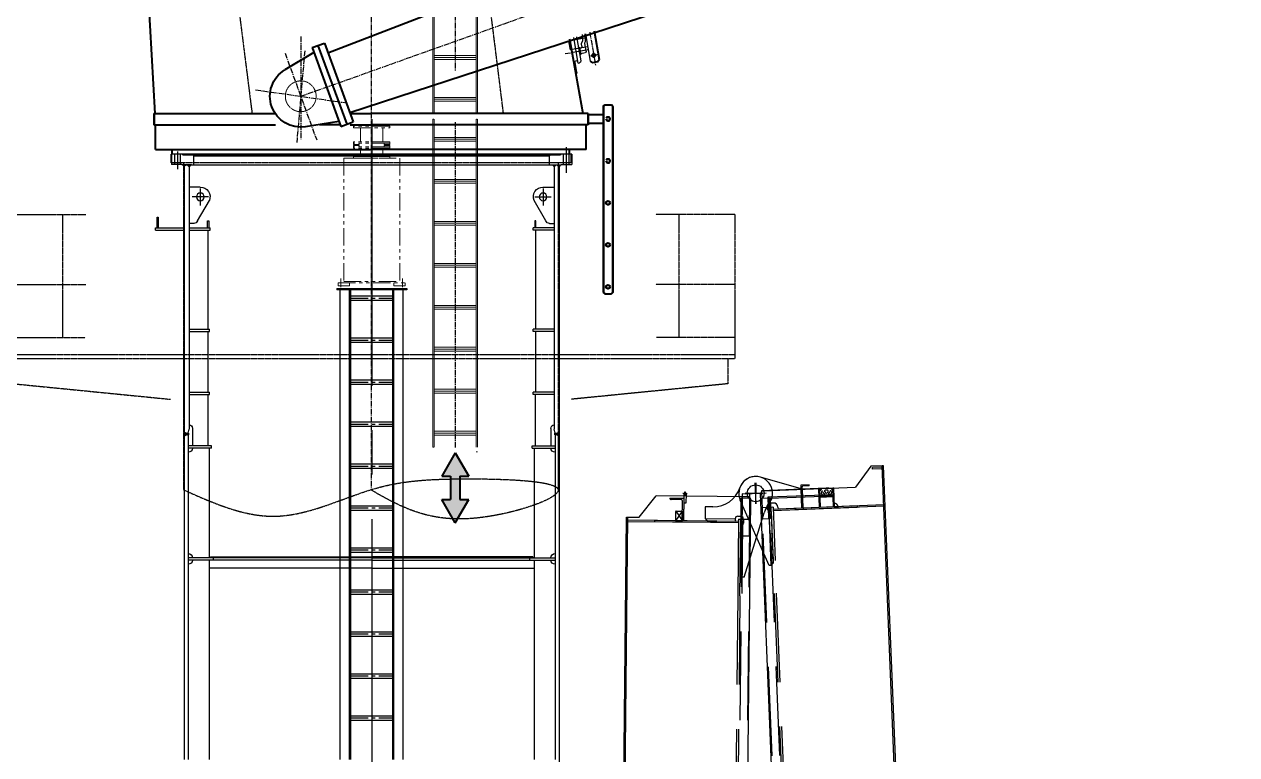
# Model space of a CAD drawing. Header units: millimetres. Extents: x -1838618 to -1600818, y -1770412 to -1553248.
# Drawn here: x -1716985 to -1708328, y -1641537 to -1636318 of the extents above; entities that cross this region are included whole.
import ezdxf

# ---------------------------------------------------------------- set-up
doc = ezdxf.new("R2010")
doc.units = ezdxf.units.MM
doc.header["$LTSCALE"] = 100
for name, pattern in [('$3$CENTER2', [28.575, 19.05, -3.175, 3.175, -3.175]), ('CENTER2', [28.575, 19.05, -3.175, 3.175, -3.175]), ('DASHED', [0.75, 0.5, -0.25]), ('G', [2, 1.25, -0.25, 0.25, -0.25]), ('P2-1 SIDE$0$DASHED2', [9.525, 6.35, -3.175]), ('P2-1 SIDE$0$PHANTOM', [63.5, 31.75, -6.35, 6.35, -6.35, 6.35, -6.35]), ('P2-2 SIDE$0$DASHED2', [9.525, 6.35, -3.175]), ('P2-2 SIDE$0$PHANTOM', [63.5, 31.75, -6.35, 6.35, -6.35, 6.35, -6.35]), ('PHANTOM', [2.5, 1.25, -0.25, 0.25, -0.25, 0.25, -0.25])]:
    doc.linetypes.add(name, pattern=pattern)
for name, color, linetype in [('$3$K1-CEN', 1, '$3$CENTER2'), ('01', 3, 'Continuous'), ('05', 1, 'G'), ('08', 7, 'Continuous'), ('CENTER', 6, 'CENTER2'), ('P2-1 SIDE$0$K1-COMP_L', 140, 'P2-1 SIDE$0$PHANTOM'), ('P2-1 SIDE$0$K1-DASH', 2, 'P2-1 SIDE$0$DASHED2'), ('P2-1 SIDE$0$K1-DIM', 1, 'Continuous'), ('P2-2 SIDE$0$HATCH', 42, 'Continuous'), ('P2-2 SIDE$0$K1-COMP_L', 140, 'P2-2 SIDE$0$PHANTOM'), ('P2-2 SIDE$0$K1-DASH', 2, 'P2-2 SIDE$0$DASHED2'), ('P2-2 SIDE$0$K1-DIM', 1, 'Continuous'), ('TEXT', 2, 'Continuous'), ('THIN_LINE', 255, 'Continuous'), ('View_0_PV', 7, 'Continuous')]:
    doc.layers.add(name, color=color, linetype=linetype)
for name, color, linetype, lineweight in [('Dashed', 8, 'DASHED', 20), ('houxj', 170, 'PHANTOM', 18), ('Object', 4, 'Continuous', 40), ('Phantom', 7, 'PHANTOM', 25)]:
    doc.layers.add(name, color=color, linetype=linetype, lineweight=lineweight)

# ---------------------------------------------------------------- blocks, each defined once
blk = doc.blocks.new('A$C271625B8')
at = {"ltscale": 0.02}
blk.add_hatch(color=31, dxfattribs=at).paths.add_polyline_path([(-596.6, 8866.4), (-500.4, 8699.8), (-563.2, 8699.8), (-563.2, 8533.1), (-500.4, 8533.1), (-596.6, 8366.4), (-692.8, 8533.1), (-629.9, 8533.1), (-629.9, 8699.8), (-692.8, 8699.8)], flags=0)
at = {"layer": '08'}
h = blk.add_hatch(color=31, dxfattribs=at)
h.paths.add_polyline_path([(-1337.7, 10910.6), (-1324.9, 10923.4), (-1347, 10923.4)])
h.paths.add_polyline_path([(-1303.7, 10908.9), (-1294.3, 10923.4), (-1318.1, 10923.4)])
h = blk.add_hatch(color=31, dxfattribs=at)
h.paths.add_polyline_path([(1303.7, 10908.9), (1318.1, 10923.4), (1294.3, 10923.4)])
h.paths.add_polyline_path([(1337.7, 10910.6), (1347, 10923.4), (1324.9, 10923.4)])
at = {"layer": 'View_0_PV', "linetype": 'Continuous', "lineweight": 50}
for points in [[(-1309.7, 9005.4), (-1316.7, 9000.5), (-1318.7, 9000.5), (-1337.7, 9009.3), (-1337.7, 8989.6), (-1318.7, 8998.5), (-1316.7, 8998.5), (-1309.7, 8993.6)], [(1309.7, 9005.3), (1316.7, 9000.4), (1318.7, 9000.4), (1337.7, 9009.3), (1337.7, 8989.6), (1318.7, 8998.4), (1316.7, 8998.4), (1309.7, 8993.5)]]:
    blk.add_hatch(color=31, dxfattribs=at).paths.add_polyline_path(points)
at = {"layer": '01', "color": 31}
for p, q in [((-1407, 10999.4), (-1407, 10925.4)), ((-1368, 10999.4), (-1368, 10925.4)), ((1368, 10999.4), (1368, 10925.4)), ((1407, 10999.4), (1407, 10925.4)), ((-1221.7, 10764.4), (-1301.7, 10764.4)), ((1223.7, 10764.4), (1303.7, 10764.4)), ((-1242.8, 10522.9), (-1159, 10667.6)), ((1242.8, 10522.9), (1159, 10667.6)), ((-1270.5, 10504.4), (-1303.7, 10504.4)), ((-1172.7, 10523.4), (-1163.7, 10523.4)), ((-1172.7, 10473.4), (-1172.7, 10523.4)), ((-1163.7, 10523.4), (-1163.7, 10473.4)), ((1163.7, 10523.4), (1163.7, 10473.4)), ((1172.7, 10523.4), (1163.7, 10523.4)), ((1172.7, 10473.4), (1172.7, 10523.4)), ((1270.5, 10504.4), (1303.7, 10504.4)), ((-1303.7, 10473.4), (-1153.7, 10473.4)), ((-1303.7, 10457.4), (-1153.7, 10457.4)), ((-1168.7, 10457.4), (-1168.7, 9749.4)), ((-1153.7, 10457.4), (-1153.7, 10473.4)), ((1303.7, 10473.4), (1153.7, 10473.4)), ((1153.7, 10457.4), (1153.7, 10473.4)), ((1303.7, 10457.4), (1153.7, 10457.4)), ((1168.7, 10457.4), (1168.7, 9749.4)), ((250, 10039.4), (-250, 10039.4)), ((-250, 10039.4), (-250, 10029.4)), ((-250, 10029.4), (250, 10029.4)), ((-225.2, 6729.8), (-225.2, 10029.4)), ((-158, 6729.8), (-158, 10029.4)), ((-150, 6729.8), (-150, 10029.4)), ((150, 9986.9), (-150, 9986.9)), ((150, 9955.8), (-150, 9955.8)), ((150, 6729.8), (150, 10029.4)), ((158, 6729.8), (158, 10029.4)), ((225.2, 6729.8), (225.2, 10029.4)), ((250, 10039.4), (250, 10029.4)), ((-1303.7, 9749.4), (-1153.7, 9749.4)), ((-1303.7, 9733.4), (-1153.7, 9733.4)), ((-1168.7, 9733.4), (-1168.7, 9299.4)), ((-1153.7, 9733.4), (-1153.7, 9749.4)), ((1303.7, 9749.4), (1157.7, 9749.4)), ((1157.7, 9733.4), (1157.7, 9749.4)), ((1303.7, 9733.4), (1157.7, 9733.4)), ((1168.7, 9733.4), (1168.7, 9299.4)), ((150, 9686.9), (-150, 9686.9)), ((150, 9655.8), (-150, 9655.8)), ((150, 9386.9), (-150, 9386.9)), ((150, 9355.8), (-150, 9355.8)), ((-1303.7, 9299.4), (-1153.7, 9299.4)), ((-1303.7, 9283.4), (-1153.7, 9283.4)), ((-1168.7, 8915.4), (-1168.7, 9283.4)), ((-1153.7, 9283.4), (-1153.7, 9299.4)), ((1303.7, 9299.4), (1157.7, 9299.4)), ((1157.7, 9283.4), (1157.7, 9299.4)), ((1303.7, 9283.4), (1157.7, 9283.4)), ((1168.7, 9283.4), (1168.7, 8915.4)), ((-1279.7, 9040.4), (-1279.7, 8915.4)), ((150, 9086.9), (-150, 9086.9)), ((150, 9055.8), (-150, 9055.8)), ((1278.7, 9040.4), (1278.7, 8915.4)), ((-1144.7, 8915.4), (-1309.7, 8915.4)), ((-1144.7, 8899.4), (-1309.7, 8899.4)), ((-1159.7, 8899.4), (-1159.7, 8115.4)), ((-1144.7, 8899.4), (-1144.7, 8915.4)), ((1144.7, 8915.4), (1309.7, 8915.4)), ((1144.7, 8899.4), (1144.7, 8915.4)), ((1144.7, 8899.4), (1309.7, 8899.4)), ((1159.7, 8899.4), (1159.7, 8115.4)), ((150, 8786.9), (-150, 8786.9)), ((150, 8755.8), (-150, 8755.8)), ((150, 8486.9), (-150, 8486.9)), ((150, 8455.8), (-150, 8455.8)), ((150, 8186.9), (-150, 8186.9)), ((150, 8155.8), (-150, 8155.8)), ((0, 8115.4), (-1309.7, 8115.4)), ((0, 8099.4), (-1309.7, 8099.4)), ((-1159.7, 8099.4), (-1159.7, 6729.8)), ((-1149.7, 8121.4), (-1149.7, 8115.4)), ((-1149.7, 8121.4), (0, 8121.4)), ((-1129.7, 8099.4), (-1129.7, 8115.4)), ((1149.7, 8121.4), (0, 8121.4)), ((0, 8115.4), (1309.7, 8115.4)), ((0, 8099.4), (1309.7, 8099.4)), ((1129.7, 8099.4), (1129.7, 8115.4)), ((1149.7, 8115.4), (1149.7, 8121.4)), ((1159.7, 8099.4), (1159.7, 6729.8)), ((0, 8040.4), (-1159.7, 8040.4)), ((0, 8040.4), (1159.7, 8040.4)), ((150, 7886.9), (-150, 7886.9)), ((150, 7855.8), (-150, 7855.8)), ((150, 7586.9), (-150, 7586.9)), ((150, 7555.8), (-150, 7555.8)), ((150, 7286.9), (-150, 7286.9)), ((150, 7255.8), (-150, 7255.8)), ((150, 6986.9), (-150, 6986.9)), ((150, 6955.8), (-150, 6955.8)), ((-1159.7, 6729.8), (-1159.7, 6673.7)), ((-225.2, 6673.7), (-225.2, 6729.8)), ((-158, 6673.7), (-158, 6729.8)), ((-150, 6673.7), (-150, 6729.8)), ((150, 6673.7), (150, 6729.8)), ((158, 6673.7), (158, 6729.8)), ((225.2, 6673.7), (225.2, 6729.8)), ((1159.7, 6729.8), (1159.7, 6673.7))]:
    blk.add_line(p, q, dxfattribs=at)
for centre in [(-1223.7, 10694.4), (1223.7, 10694.4)]:
    blk.add_circle(centre, 27.5, dxfattribs=at)
for centre, radius, start, end in [((-1223.7, 10694.4), 70, 337.54929, 90), ((1223.7, 10694.4), 70, 90, 202.45071), ((-1270.5, 10534.4), 30, 270, 337.54929), ((1270.5, 10534.4), 30, 202.45071, 270), ((-1304.7, 9040.4), 25, 0, 87.70756), ((1303.7, 9040.4), 25, 90, 180), ((-1309.7, 8899.4), 30, 270, 0), ((1309.7, 8899.4), 30, 180, 270), ((-1309.7, 8115.4), 30, 0, 90), ((1309.7, 8115.4), 30, 90, 180), ((-1309.7, 8099.4), 30, 270, 0), ((1309.7, 8099.4), 30, 180, 270)]:
    blk.add_arc(centre, radius, start, end, dxfattribs=at)
at = {"layer": '05', "color": 31}
for p, q in [((-1223.7, 10755), (-1223.7, 10633.8)), ((1223.7, 10755), (1223.7, 10633.8)), ((-1165.2, 10694.4), (-1282.1, 10694.4)), ((1165.2, 10694.4), (1282.1, 10694.4)), ((150, 9971.4), (-150, 9971.4)), ((150, 9671.4), (-150, 9671.4)), ((150, 9371.4), (-150, 9371.4)), ((150, 9071.4), (-150, 9071.4)), ((150, 8771.4), (-150, 8771.4)), ((150, 8471.4), (-150, 8471.4)), ((150, 8171.4), (-150, 8171.4)), ((150, 7871.4), (-150, 7871.4)), ((150, 7571.4), (-150, 7571.4)), ((150, 7571.4), (-150, 7571.4)), ((150, 7271.4), (-150, 7271.4)), ((150, 6971.4), (-150, 6971.4))]:
    blk.add_line(p, q, dxfattribs=at)
at = {"layer": 'CENTER', "color": 31, "ltscale": 0.02}
for p, q in [((506.4, 11412.9), (-25454.7, 20676)), ((4, 19864.2), (4, 8600.1)), ((-596.6, 14220.4), (-596.6, 11598)), ((-1556.7, 11870.5), (-1598, 11636.1)), ((506.4, 11839.2), (506.4, 11105.8)), ((-1610.4, 11709.4), (-1561.2, 11700.7)), ((-1381.5, 11717.6), (-1549.6, 11747.3)), ((618.3, 11720.3), (392.8, 11100.8)), ((477.9, 11738.8), (535.4, 11082)), ((830.3, 11459.3), (177.7, 11365.8)), ((-596.6, 11228.8), (-596.6, 8900.4))]:
    blk.add_line(p, q, dxfattribs=at)
at = {"layer": 'CENTER', "color": 31}
for p, q in [((0, 11250.1), (0, 6729.8)), ((-1387.5, 11049.4), (-1387.5, 10866.4)), ((-1387.5, 11049.4), (-1387.5, 10866.4)), ((1387.5, 11017.7), (1387.5, 10893.4)), ((1387.5, 11017.7), (1387.5, 10893.4)), ((0, 6729.8), (0, 4765.2))]:
    blk.add_line(p, q, dxfattribs=at)
at = {"layer": 'Dashed', "color": 31, "ltscale": 0.02}
for p, q in [((-755.6, 14006.9), (-755.6, 11292)), ((-746.6, 14006.9), (-746.6, 11292)), ((-446.6, 14006.9), (-446.6, 11292)), ((-437.6, 14006.9), (-437.6, 11292)), ((-446.6, 11703.2), (-746.6, 11703.2)), ((-446.6, 11689.7), (-746.6, 11689.7)), ((-446.6, 11676.3), (-746.6, 11676.3)), ((-446.6, 11404.8), (-746.6, 11404.8)), ((-446.6, 11391.4), (-746.6, 11391.4)), ((-446.6, 11378), (-746.6, 11378)), ((-768.6, 11291.9), (-777.6, 11291.9)), ((-746.6, 11292), (-755.6, 11292)), ((-459.6, 11291.9), (-468.6, 11291.9)), ((-437.6, 11292), (-446.6, 11292)), ((-755.6, 11248.9), (-755.6, 8905.9)), ((-755.6, 11248.9), (-746.6, 11248.9)), ((-746.6, 11248.9), (-746.6, 8905.9)), ((-446.6, 11248.9), (-446.6, 8905.9)), ((-437.6, 11248.9), (-446.6, 11248.9)), ((-437.6, 11248.9), (-437.6, 8905.9)), ((-446.6, 11119.3), (-746.6, 11119.3)), ((-446.6, 11105.9), (-746.6, 11105.9)), ((-446.6, 11092.4), (-746.6, 11092.4)), ((-446.6, 10819.3), (-746.6, 10819.3)), ((-446.6, 10805.9), (-746.6, 10805.9)), ((-446.6, 10792.4), (-746.6, 10792.4)), ((-446.6, 10519.3), (-746.6, 10519.3)), ((-446.6, 10505.9), (-746.6, 10505.9)), ((-446.6, 10492.4), (-746.6, 10492.4)), ((-446.6, 10219.3), (-746.6, 10219.3)), ((-446.6, 10205.9), (-746.6, 10205.9)), ((-446.6, 10192.4), (-746.6, 10192.4)), ((-446.6, 9919.3), (-746.6, 9919.3)), ((-446.6, 9905.9), (-746.6, 9905.9)), ((-446.6, 9892.4), (-746.6, 9892.4)), ((-446.6, 9619.3), (-746.6, 9619.3)), ((-446.6, 9605.9), (-746.6, 9605.9)), ((-446.6, 9592.4), (-746.6, 9592.4)), ((-446.6, 9319.3), (-746.6, 9319.3)), ((-446.6, 9305.9), (-746.6, 9305.9)), ((-446.6, 9292.4), (-746.6, 9292.4)), ((-446.6, 9019.3), (-746.6, 9019.3)), ((-446.6, 9005.9), (-746.6, 9005.9)), ((-446.6, 8992.4), (-746.6, 8992.4)), ((-746.6, 8871.9), (-755.6, 8871.9)), ((-437.6, 8905.9), (-446.6, 8905.9))]:
    blk.add_line(p, q, dxfattribs=at)
blk.add_circle((506.4, 11412.9), 110, dxfattribs=at)
at = {"layer": 'houxj', "color": 31}
for p, q in [((-130, 11199.4), (130, 11199.4)), ((-130, 11187.4), (-130, 11199.4)), ((130, 11187.4), (-130, 11187.4)), ((-79.5, 11187.4), (-79.5, 11087.4)), ((79.5, 11187.4), (79.5, 11087.4)), ((130, 11199.4), (130, 11187.4)), ((-130, 11087.4), (130, 11087.4)), ((-130, 11087.4), (-130, 11067.4)), ((130, 11087.4), (130, 11067.4)), ((-130, 11077.4), (130, 11077.4)), ((-130, 11067.4), (-90, 11067.4)), ((-130, 11042.4), (-130, 11062.4)), ((-130, 11062.4), (-90, 11062.4)), ((-130, 11052.4), (130, 11052.4)), ((-130, 11042.4), (130, 11042.4)), ((-130, 10995.4), (130, 10995.4)), ((-130, 10983.4), (-130, 10995.4)), ((-90, 11067.4), (-90, 11077.4)), ((-90, 11062.4), (-90, 11052.4)), ((-79.5, 11042.4), (-79.5, 10995.4)), ((79.5, 11042.4), (79.5, 10995.4)), ((90, 11067.4), (90, 11077.4)), ((130, 11067.4), (90, 11067.4)), ((90, 11062.4), (90, 11052.4)), ((130, 11062.4), (90, 11062.4)), ((130, 11042.4), (130, 11062.4)), ((130, 10995.4), (130, 10983.4)), ((-200, 10971.4), (-200, 10079.4)), ((200, 10971.4), (-200, 10971.4)), ((-130, 10983.4), (130, 10983.4)), ((130, 10983.4), (-130, 10983.4)), ((-130, 10971.4), (-130, 10983.4)), ((130, 10971.4), (-130, 10971.4)), ((130, 10983.4), (130, 10971.4)), ((200, 10971.4), (200, 10079.4)), ((240, 10079.4), (-240, 10079.4)), ((-240, 10059.4), (-240, 10079.4)), ((-157.9, 10059.4), (-240, 10059.4)), ((-220, 10110.1), (-220, 10048.7)), ((200, 10089.4), (-200, 10089.4)), ((-157.9, 10079.4), (-157.9, 10059.4)), ((157.9, 10079.4), (157.9, 10059.4)), ((157.9, 10059.4), (240, 10059.4)), ((220, 10110.1), (220, 10048.7)), ((240, 10059.4), (240, 10079.4))]:
    blk.add_line(p, q, dxfattribs=at)
at = {"layer": 'Object', "color": 31, "ltscale": 0.02}
for p, q in [((1545.4, 11290), (1985.6, 19002.6)), ((312.2, 11724.1), (-5765.3, 14070.6)), ((156.5, 11296.5), (-6031.9, 13322.7)), ((-1587.8, 11880.9), (-1623.9, 11676.2)), ((-1412.8, 11822.3), (-1506.7, 11290)), ((337.5, 11793.6), (132.3, 11229.8)), ((383.5, 11776.9), (178.3, 11213.1)), ((425.8, 11761.5), (337.5, 11793.6)), ((-1583.5, 11718.3), (-1599.1, 11707.4)), ((-1599.1, 11707.4), (-1588.2, 11691.8)), ((-1572.6, 11702.7), (-1588.2, 11691.8)), ((-1583.5, 11718.3), (-1572.6, 11702.7)), ((425.8, 11761.5), (220.6, 11197.7)), ((412.8, 11725.8), (619.8, 11601.4)), ((-1611.7, 11658.9), (-1623.9, 11676.2)), ((-1611.7, 11658.9), (-1577.3, 11652.8)), ((-1559.9, 11665), (-1577.3, 11652.8)), ((-1546, 11290), (4, 11290)), ((-1546, 11290), (-1546, 11208)), ((-1543.6, 11290.4), (6.4, 11290.4)), ((-1543.6, 11290.4), (-1543.6, 11208.4)), ((151.8, 11290), (4, 11290)), ((154.3, 11290.4), (6.4, 11290.4)), ((1554, 11290), (686.7, 11290)), ((1556.4, 11290.4), (689.2, 11290.4)), ((1554, 11290), (1554, 11208)), ((1556.4, 11290.4), (1556.4, 11208.4)), ((-1546, 11208), (4, 11208)), ((-1543.6, 11208.4), (6.4, 11208.4)), ((-1531.1, 11033.4), (-1531.1, 11208.4)), ((151.8, 11208), (4, 11208)), ((154.3, 11208.4), (6.4, 11208.4)), ((220.6, 11197.7), (132.3, 11229.8)), ((369.7, 11211), (223.1, 11211)), ((372.1, 11211.4), (225.6, 11211.4)), ((233.6, 11233.3), (472.1, 11195.6)), ((1554, 11208), (686.7, 11208)), ((1556.4, 11208.4), (689.2, 11208.4)), ((1543.9, 11033.4), (1543.9, 11208.4)), ((-1531.1, 11033.4), (6.4, 11033.4)), ((-1411.1, 10999.4), (-1411.1, 11033.4)), ((1423.9, 11033.4), (6.4, 11033.4)), ((1543.9, 11033.4), (689.2, 11033.4)), ((1423.9, 10999.4), (1423.9, 11033.4)), ((-596.6, 8866.4), (-692.8, 8699.8)), ((-596.6, 8866.4), (-500.4, 8699.8)), ((-629.9, 8699.8), (-692.8, 8699.8)), ((-629.9, 8699.8), (-629.9, 8533.1)), ((-500.4, 8699.8), (-563.2, 8699.8)), ((-563.2, 8699.8), (-563.2, 8533.1)), ((-629.9, 8533.1), (-692.8, 8533.1)), ((-596.6, 8366.4), (-692.8, 8533.1)), ((-596.6, 8366.4), (-500.4, 8533.1)), ((-500.4, 8533.1), (-563.2, 8533.1))]:
    blk.add_line(p, q, dxfattribs=at)
at = {"layer": 'Object', "color": 31, "ltscale": 0.02, "extrusion": (0, 0, -1)}
for p, q in [((-1721, 11341), (-1711, 11351)), ((-1721, 11341), (-1721, 10011)), ((-1718.6, 11341.4), (-1708.6, 11351.4)), ((-1718.6, 11341.4), (-1718.6, 10011.4)), ((-1666, 11351), (-1711, 11351)), ((-1663.6, 11351.4), (-1708.6, 11351.4)), ((-1656, 11341), (-1666, 11351)), ((-1653.6, 11341.4), (-1663.6, 11351.4)), ((-1656, 11341), (-1656, 10011)), ((-1653.6, 11341.4), (-1653.6, 10011.4)), ((-1546, 11283.5), (-1656, 11283.5)), ((-1543.6, 11283.9), (-1653.6, 11283.9)), ((-1656, 11218.5), (-1546, 11218.5)), ((-1653.6, 11218.9), (-1543.6, 11218.9)), ((-1721, 10011), (-1711, 10001)), ((-1718.6, 10011.4), (-1708.6, 10001.4)), ((-1666, 10001), (-1711, 10001)), ((-1663.6, 10001.4), (-1708.6, 10001.4)), ((-1656, 10011), (-1666, 10001)), ((-1653.6, 10011.4), (-1663.6, 10001.4))]:
    blk.add_line(p, q, dxfattribs=at)
for centre in [(1688.5, 10651), (1686.1, 10651.4), (1688.5, 10351), (1686.1, 10351.4), (1688.5, 10051), (1686.1, 10051.4)]:
    blk.add_circle(centre, 13.5, dxfattribs=at)
at = {"layer": 'Object', "color": 31, "ltscale": 0.02}
blk.add_arc((506.4, 11412.9), 220, 261.01368, 58.98632, dxfattribs=at)
at = {"layer": 'Object', "color": 31, "ltscale": 0.02, "extrusion": (0, 0, -1)}
for centre in [(1688.5, 11251), (1686.1, 11251.4), (1688.5, 10951), (1686.1, 10951.4)]:
    blk.add_arc(centre, 13.5, 180, 158.37093, dxfattribs=at)
at = {"layer": 'Phantom', "color": 31, "ltscale": 0.02}
for p, q in [((1825.1, 18951.5), (854, 11290)), ((-941, 11290), (-60.3, 18351.4)), ((-1422.1, 10999.4), (1434.9, 10999.4)), ((-1422.1, 10999.4), (-1422.1, 10936.9)), ((1434.9, 10999.4), (1434.9, 10936.9)), ((-1422.1, 10936.9), (1434.9, 10936.9)), ((-1331.1, 10938.9), (-1331.1, 8601.6)), ((1343.9, 10936.9), (1343.9, 8601.5)), ((-2593.6, 10568.9), (-2027.6, 10568.9)), ((-2593.6, 10568.9), (-2593.6, 9538.9)), ((-2193.6, 10568.9), (-2193.6, 9688.9)), ((2606.4, 10568.9), (2040.5, 10568.9)), ((2206.4, 10568.9), (2206.4, 9688.9)), ((-2593.6, 10068.9), (-2027.6, 10068.9)), ((2606.4, 10068.9), (2040.5, 10068.9)), ((-2593.6, 9688.9), (-2032.8, 9688.9)), ((2606.4, 9688.9), (2045.7, 9688.9)), ((2606.4, 9568.9), (-2593.6, 9568.9)), ((2606.4, 9538.9), (-2593.6, 9538.9)), ((-2543.6, 9538.9), (-2543.6, 9359.1)), ((-2543.6, 9359.1), (-1423.6, 9248.1)), ((2556.4, 9359.1), (1436.4, 9248.1))]:
    blk.add_line(p, q, dxfattribs=at)
blk.add_open_spline([(1343.9, 8601.5), (1122.8, 8503), (680.5, 8306), (-7.8, 8649.1), (-565.1, 8692.9), (-1715.1, 8655.7), (-562.6, 8274.8), (-183.2, 8492.6), (6.4, 8601.5)], degree=3, knots=[0, 0, 0, 0, 694.811685, 1389.623369, 2062.908407, 2736.193444, 3436.549236, 4136.905027, 4136.905027, 4136.905027, 4136.905027], dxfattribs=at)
at = {"layer": 'TEXT', "color": 31}
for p, q in [((-1430, 10999.4), (1430, 10999.4)), ((-1430, 10999.4), (1430, 10999.4)), ((-1430, 10999.4), (-1430, 10925.4)), ((-1350, 10996.9), (-1350, 10999.4)), ((1350, 10996.9), (1350, 10999.4)), ((1430, 10999.4), (1430, 10925.4)), ((-1354.5, 10925.4), (-1430, 10925.4)), ((1352.5, 10923.4), (-1352.5, 10923.4)), ((-1352.5, 10923.4), (-1352.5, 10923.4)), ((-1352.5, 10923.4), (-1352.5, 10923.4)), ((-1347, 10923.4), (-1337.7, 10910.6)), ((-1347, 10923.4), (-1337.7, 10910.6)), ((-1345, 10991.9), (1345, 10991.9)), ((-1324.9, 10923.4), (-1337.7, 10910.6)), ((-1324.9, 10923.4), (-1337.7, 10910.6)), ((-1337.7, 10910.6), (-1337.7, 7673.7)), ((-1303.7, 10908.9), (-1318.1, 10923.4)), ((-1303.7, 10908.9), (-1318.1, 10923.4)), ((-1294.3, 10923.4), (-1303.7, 10908.9)), ((-1294.3, 10923.4), (-1303.7, 10908.9)), ((-1303.7, 10908.9), (-1303.7, 9033.6)), ((-1275, 10991.9), (-1270, 10986.9)), ((1270, 10986.9), (-1270, 10986.9)), ((-1270, 10923.4), (-1270, 10986.9)), ((1275, 10991.9), (1270, 10986.9)), ((1270, 10923.4), (1270, 10986.9)), ((1287.5, 10923.4), (1350, 10923.4)), ((1294.3, 10923.4), (1303.7, 10908.9)), ((1294.3, 10923.4), (1303.7, 10908.9)), ((1303.7, 10908.9), (1318.1, 10923.4)), ((1303.7, 10908.9), (1318.1, 10923.4)), ((1303.7, 10908.9), (1303.7, 9033.6)), ((1324.9, 10923.4), (1337.7, 10910.6)), ((1324.9, 10923.4), (1337.7, 10910.6)), ((1326.7, 10923.4), (1348.3, 10923.4)), ((1347, 10923.4), (1337.7, 10910.6)), ((1347, 10923.4), (1337.7, 10910.6)), ((1337.7, 10910.6), (1337.7, 6729.8)), ((1350, 10923.4), (1350, 10923.4)), ((1350, 10923.4), (1350, 10923.4)), ((1354.5, 10925.4), (1430, 10925.4)), ((-1337.7, 10899.4), (-1337.7, 6729.8)), ((1523.5, 10548.4), (1523.5, 10473.4)), ((1532.5, 10548.4), (1523.5, 10548.4)), ((1532.5, 10473.4), (1532.5, 10548.4)), ((1542.5, 10473.4), (1337.7, 10473.4)), ((1542.5, 10457.4), (1337.7, 10457.4)), ((1542.5, 10457.4), (1542.5, 10473.4)), ((-1309.7, 9005.4), (-1303.7, 9033.6)), ((1309.7, 9005.3), (1303.7, 9033.6)), ((-1309.7, 8999.4), (-1309.7, 6729.8)), ((1309.7, 8999.4), (1309.7, 6729.8)), ((-1337.7, 6729.8), (-1337.7, 5289)), ((-1309.7, 6729.8), (-1309.7, 6673.7)), ((1309.7, 6729.8), (1309.7, 6673.7)), ((1337.7, 6729.8), (1337.7, 6673.7))]:
    blk.add_line(p, q, dxfattribs=at)
for centre, radius, start, end in [((-1345, 10996.9), 5, 180, 270), ((1345, 10996.9), 5, 270, 0), ((-1354.5, 10923.4), 2, 0, 90), ((-1354.5, 10923.4), 2, 360, 90), ((1354.5, 10923.4), 2, 90, 180), ((1354.5, 10923.4), 2, 90, 180)]:
    blk.add_arc(centre, radius, start, end, dxfattribs=at)
at = {"layer": 'THIN_LINE', "color": 31, "ltscale": 0.02}
for p, q in [((-1525.5, 11860), (-1559.9, 11665)), ((-1527, 11803.4), (-1523.3, 11859.3)), ((-1531.7, 11736.5), (-1522.1, 11791.2)), ((-1530.8, 11829.9), (-1406.2, 11807.9)), ((-1522.7, 11794.9), (-1527, 11803.4)), ((-1508.4, 11811.1), (-1505.7, 11853.4)), ((-1498, 11790.6), (-1508.4, 11811.1)), ((-1500.2, 11771.6), (-1497.5, 11786.8)), ((-1461.7, 11838.7), (-1492.3, 11665.6)), ((-1474.1, 11650.7), (-1442.1, 11832.1)), ((-1406.2, 11807.9), (-1417.5, 11743.9)), ((-1542.1, 11765.9), (-1417.5, 11743.9)), ((-1494.1, 11719.7), (-1523.6, 11724.9)), ((-1495.2, 11713.3), (-1486.9, 11760.6)), ((-1492.1, 11712.8), (-1495.2, 11713.3)), ((-1492.3, 11711.3), (-1483.5, 11761.5)), ((-1490.7, 11709), (-1492.3, 11711.3)), ((-1490.7, 11709), (-1481.2, 11763.1)), ((-1484.8, 11707.9), (-1490.7, 11709)), ((-1488, 11754.2), (-1488, 11754.2)), ((-1483.7, 11760), (-1486.9, 11760.6)), ((-1483.5, 11761.5), (-1481.2, 11763.1)), ((-1475.2, 11762.1), (-1481.2, 11763.1)), ((-1474.1, 11650.7), (-1482.9, 11652.3)), ((-1460.5, 11667.1), (-1470.9, 11668.9)), ((-1465.1, 11583.6), (-1452.4, 11655.5)), ((-1456.5, 11575), (-1459.4, 11575.5))]:
    blk.add_line(p, q, dxfattribs=at)
for centre, radius, start, end in [((-1528, 11792.2), 6, 349.99999, 26.8699), ((-1503.4, 11787.9), 6, 349.99999, 26.8699), ((-1521.9, 11734.8), 10, 170, 260), ((-1485.4, 11769), 15, 170, 260), ((-1480.9, 11663.6), 11.5, 170, 260), ((-1462.3, 11657.2), 10, 349.99999, 80), ((-1458.2, 11582.4), 7, 170, 260)]:
    blk.add_arc(centre, radius, start, end, dxfattribs=at)
at = {"layer": 'View_0_PV', "color": 31, "linetype": 'Continuous', "lineweight": 50}
for p, q in [((-1318.7, 9000.5), (-1337.7, 9009.3)), ((-1316.7, 9000.5), (-1309.7, 9005.4)), ((-1309.7, 9005.4), (-1309.7, 8993.6)), ((1316.7, 9000.4), (1309.7, 9005.3)), ((1309.7, 9005.3), (1309.7, 8993.5)), ((1318.7, 9000.4), (1337.7, 9009.3)), ((-1318.7, 8998.5), (-1337.7, 8989.6)), ((-1316.7, 8998.5), (-1309.7, 8993.6)), ((1316.7, 8998.4), (1309.7, 8993.5)), ((1318.7, 8998.4), (1337.7, 8989.6))]:
    blk.add_line(p, q, dxfattribs=at)
blk = doc.blocks.new('A$C76446EFD')
at = {"layer": '$3$K1-CEN', "color": 136}
for p, q in [((-12533.6, 8573.5), (-12383.7, 8579.6)), ((-12383.5, 8575.7), (-12533.5, 8577.3)), ((-12455.6, 8501.6), (-12461.7, 8651.5)), ((-12457.7, 8651.5), (-12459.3, 8501.5))]:
    blk.add_line(p, q, dxfattribs=at)
at = {"color": 136}
for p, q in [((-11635.8, 8770.1), (-11744.9, 8620.6)), ((-11555.9, 8773.4), (-11635.8, 8770.1)), ((-11545.9, 8773.8), (-11555.9, 8773.4)), ((-11318.2, 2930.2), (-11555.9, 8773.4)), ((-11308.2, 2930.6), (-11545.9, 8773.8)), ((-12134.7, 8607.7), (-12425.3, 8691.8)), ((-12190.8, 2852.7), (-12423.5, 8572.9)), ((-12404.3, 8593.7), (-11744.9, 8620.6)), ((-12129.1, 8469.8), (-12134.7, 8607.7)), ((-12126.7, 8608.8), (-12121.1, 8470.2)), ((-13290.3, 8405), (-13168.7, 8558.8)), ((-12513.7, 8552.1), (-13168.7, 8558.8)), ((-12362.6, 8060), (-12568.5, 8528.2)), ((-12538.6, 4167.1), (-12493.9, 8531.9)), ((-12352.1, 8540.8), (-12415.1, 8538.3)), ((-12349.5, 8475.9), (-12352.1, 8540.8)), ((-12330.7, 8506.7), (-12350.7, 8505.8)), ((-11734.4, 8485.9), (-12333.9, 8461.5)), ((-11900.3, 8506.2), (-11899.1, 8476.2)), ((-11734.4, 8485.9), (-11734, 8475.9)), ((-13423.6, 4166.1), (-13380.3, 8405.9)), ((-13413.3, 4196), (-13370.3, 8405.8)), ((-13380.3, 8405.9), (-13370.3, 8405.8)), ((-13370.3, 8405.8), (-13290.3, 8405)), ((-13029.9, 8446.3), (-13030.5, 8382.3)), ((-13026.8, 8449.3), (-12982.8, 8448.9)), ((-12979.9, 8445.8), (-12980.5, 8381.8)), ((-12819.5, 8480.2), (-12820.4, 8395.2)), ((-12763.5, 8479.6), (-12819.5, 8480.2)), ((-12585.2, 8412.8), (-12565.2, 8412.6)), ((-12539.6, 7977.3), (-12398.2, 8437.4)), ((-12349.5, 8475.9), (-12419.4, 8473)), ((-12348.9, 8460.9), (-12363.9, 8460.3)), ((-12363.9, 8460.3), (-12349.6, 8110.6)), ((-12347.6, 8060.6), (-12363.4, 8449.3)), ((-12334.5, 8476.5), (-12349.5, 8475.9)), ((-12337.5, 8476.4), (-12349.5, 8475.9)), ((-12349.5, 8475.9), (-12334, 8096.2)), ((-12348.3, 8445.9), (-12333.2, 8076.2)), ((-12334.5, 8476.5), (-12319, 8096.8)), ((-11734, 8475.9), (-12333.5, 8451.5)), ((-12299.5, 8477.9), (-12298.9, 8462.9)), ((-12129.1, 8469.8), (-12298.9, 8462.9)), ((-11869.1, 8477.4), (-11899.1, 8476.2)), ((-13180.5, 8383.9), (-13180.6, 8373.9)), ((-13180.6, 8373.9), (-12580.6, 8367.7)), ((-13180.5, 8383.9), (-12580.5, 8377.7)), ((-13027.5, 8379.3), (-12983.5, 8378.9)), ((-12820.4, 8395.2), (-12605.4, 8393)), ((-12820.4, 8395.2), (-12805.5, 8380)), ((-12805.5, 8380), (-12605.5, 8378)), ((-12605.4, 8393), (-12605.5, 8378)), ((-12580.4, 8392.7), (-12586, 7844.8)), ((-12580.4, 8392.7), (-12565.4, 8392.6)), ((-12571, 7844.6), (-12565.4, 8392.6)), ((-12565.9, 8342.6), (-12569.5, 7992.6)), ((-12565.5, 8377.6), (-12550.5, 8377.4)), ((-12565.4, 8392.6), (-12495.4, 8391.9)), ((-12555.8, 7859.5), (-12550.5, 8377.4)), ((-12554.6, 7977.5), (-12550.8, 8349.2)), ((-12545.4, 8392.4), (-12545.7, 8362.4)), ((-12347.6, 8060.6), (-12362.6, 8060)), ((-12334.6, 8111.2), (-12349.6, 8110.6)), ((-12347.6, 8060.6), (-12333.2, 8076.2)), ((-12554.6, 7977.5), (-12569.5, 7992.6)), ((-12539.6, 7977.3), (-12554.6, 7977.5))]:
    blk.add_line(p, q, dxfattribs=at)
for centre in [(-12458.7, 8576.5), (-12458.5, 8576.5)]:
    blk.add_circle(centre, 60, dxfattribs=at)
for centre, radius, start, end in [((-12458.7, 8576.5), 120, 73.86631, 203.74005), ((-12458.5, 8576.5), 120, 321.79931, 161.20437), ((-12761.4, 8679.6), 200, 269.41432, 341.20437), ((-12403.5, 8573.8), 20, 92.3296, 182.3296), ((-12513.9, 8532.1), 20, 359.41432, 89.41432), ((-12207, 8378.6), 200, 141.79931, 162.91228), ((-12349.5, 8475.9), 30, 92.3296, 272.3296), ((-12329.5, 8476.7), 30, 2.3296, 92.3296), ((-11899.1, 8476.2), 30, 2.3296, 92.3296), ((-13026.9, 8446.3), 3, 89.41432, 179.41432), ((-12982.9, 8445.9), 3, 359.41432, 89.41432), ((-12585.4, 8392.8), 20, 89.41432, 179.41432), ((-12565.4, 8392.6), 20, 359.41432, 89.41432), ((-13027.5, 8382.3), 3, 179.41432, 269.41432), ((-12983.5, 8381.9), 3, 269.41432, 359.41432), ((-12565.7, 8362.6), 20, 269.41432, 359.41432)]:
    blk.add_arc(centre, radius, start, end, dxfattribs=at)
at = {"layer": 'P2-1 SIDE$0$K1-COMP_L', "color": 136}
for p, q in [((-12971.5, 8573.8), (-12972.2, 8505.8)), ((-12955.5, 8573.6), (-12956.2, 8505.6)), ((-12956.2, 8505.6), (-12972.2, 8505.8)), ((-12955.6, 8565.6), (-12971.6, 8565.8))]:
    blk.add_line(p, q, dxfattribs=at)
for start, end in [(359.41432, 179.41432), (179.41432, 359.41432)]:
    blk.add_arc((-12963.5, 8573.7), 8, start, end, dxfattribs=at)
at = {"layer": 'P2-1 SIDE$0$K1-DASH', "color": 136}
for p, q in [((-13071.9, 8542.8), (-12971.9, 8541.8)), ((-12992, 8532), (-13062, 8532.7)), ((-12983.4, 8391.9), (-12982.1, 8521.9)), ((-12971.9, 8541.8), (-12973.5, 8381.8)), ((-12971.9, 8541.8), (-12973.4, 8387.8)), ((-12555.8, 8542.5), (-12599.3, 4287.7)), ((-12563.8, 8542.6), (-12565.4, 8392.6)), ((-12500.8, 8541.9), (-12563.8, 8542.6)), ((-12500.8, 8541.9), (-12544.3, 4287.2)), ((-13370.6, 8375.8), (-12580.6, 8367.7)), ((-13370.5, 8385.8), (-12580.5, 8377.7)), ((-12586, 7844.8), (-12623.4, 4188)), ((-12571, 7844.6), (-12608.4, 4187.8))]:
    blk.add_line(p, q, dxfattribs=at)
for centre, start, end in [((-13061.9, 8542.7), 179.41432, 269.41432), ((-12992.1, 8522), 359.41432, 89.41432), ((-12973.4, 8391.8), 179.41432, 269.41432)]:
    blk.add_arc(centre, 10, start, end, dxfattribs=at)
at = {"layer": 'P2-1 SIDE$0$K1-DIM', "color": 136}
for p, q in [((-12948.5, 8573.5), (-12978.5, 8573.8)), ((-12963.4, 8588.7), (-12963.7, 8558.7)), ((-12555.5, 8572), (-12558.6, 8272)), ((-12500.5, 8571.4), (-12555.5, 8572)), ((-12408.5, 8576), (-12508.5, 8577)), ((-12503.6, 8271.5), (-12500.5, 8571.4)), ((-12458, 8626.5), (-12459, 8526.5)), ((-13029.8, 8380.4), (-12980.8, 8448)), ((-13029.2, 8448.1), (-12981.4, 8379.8)), ((-12558.6, 8272), (-12503.6, 8271.5))]:
    blk.add_line(p, q, dxfattribs=at)
blk.add_circle((-12458.5, 8576.5), 60, dxfattribs=at)
at = {"layer": 'P2-2 SIDE$0$HATCH', "color": 136}
for points in [[(-12355.9, 8460.6), (-12348.9, 8460.9), (-12349.2, 8467.9)], [(-12341.7, 8110.9), (-12334.6, 8111.2), (-12334.4, 8104.1)]]:
    blk.add_solid(points, dxfattribs=at)
at = {"layer": 'P2-2 SIDE$0$K1-COMP_L', "color": 136}
for p, q in [((-12077.8, 8637), (-12135.8, 8634.7)), ((-12135.8, 8634.7), (-12129.1, 8469.8)), ((-12121.1, 8470.2), (-12127.2, 8622)), ((-12077.5, 8629.1), (-12122.4, 8627.2)), ((-12077.5, 8629.1), (-12122.4, 8627.2)), ((-12077.5, 8629.1), (-12077.8, 8637)), ((-12000.6, 8610.2), (-12008.6, 8609.8)), ((-12003.2, 8474.9), (-12008.6, 8609.8)), ((-11995.2, 8475.3), (-12000.6, 8610.2)), ((-11900.7, 8614.2), (-11908.7, 8613.9)), ((-11903.2, 8479), (-11908.7, 8613.9)), ((-11895.2, 8479.3), (-11900.7, 8614.2)), ((-11906.5, 8558.9), (-11998.4, 8555.2)), ((-11906.2, 8551), (-11998.1, 8547.2))]:
    blk.add_line(p, q, dxfattribs=at)
blk.add_arc((-12122.2, 8622.2), 5, 92.3296, 182.3296, dxfattribs=at)
at = {"layer": 'P2-2 SIDE$0$K1-DASH', "color": 136}
for p, q in [((-11555.5, 8763.4), (-11625.5, 8760.5)), ((-11625, 8748.5), (-11625.5, 8760.5)), ((-11555, 8751.4), (-11625, 8748.5)), ((-12185.5, 2894.9), (-12415.1, 8538.3)), ((-12130.5, 2897.2), (-12360.1, 8540.5)), ((-11544.5, 8493.6), (-12333.9, 8461.5)), ((-11544.1, 8483.6), (-12333.5, 8451.5)), ((-12221.2, 5323.5), (-12334, 8096.2)), ((-12206.2, 5324.1), (-12319, 8096.8))]:
    blk.add_line(p, q, dxfattribs=at)
at = {"layer": 'P2-2 SIDE$0$K1-DIM', "color": 136}
for p, q in [((-12508.6, 8574.5), (-12408.7, 8578.5)), ((-12456.6, 8526.6), (-12460.7, 8626.5)), ((-11954.7, 8612), (-12417.3, 8593.2)), ((-12417.3, 8593.2), (-12409.2, 8393.4)), ((-12000.8, 8589.1), (-12004.6, 8605)), ((-12003.6, 8605), (-12004.6, 8605)), ((-11999.8, 8565.2), (-12000.8, 8589.1)), ((-11999.7, 8602.5), (-11998.6, 8599.4)), ((-11992, 8606), (-11993.8, 8599.6)), ((-11988.6, 8587.6), (-11990.1, 8577.4)), ((-11965.9, 8586.9), (-11957, 8577.6)), ((-11941.4, 8587.9), (-11949.5, 8577.9)), ((-11918.9, 8590.4), (-11916.5, 8580.4)), ((-11917, 8609.1), (-11914.6, 8602.9)), ((-11909, 8606.2), (-11909.9, 8603)), ((-11906.9, 8593), (-11904.3, 8609.1)), ((-11906.9, 8593), (-11905.9, 8569)), ((-11905.3, 8609), (-11904.3, 8609.1)), ((-12370.5, 8550.1), (-11905.9, 8569)), ((-12364.2, 8395.2), (-12370.5, 8550.1)), ((-12370.5, 8550.1), (-12360.1, 8540.5)), ((-12360.1, 8540.5), (-11915.5, 8558.6)), ((-12354.2, 8395.6), (-12360.1, 8540.5)), ((-11989.4, 8555.6), (-11999.8, 8565.2)), ((-11915.5, 8558.6), (-11989.4, 8555.6)), ((-11979.8, 8566), (-11972.8, 8566.3)), ((-11925.9, 8568.2), (-11932.9, 8567.9)), ((-11905.9, 8569), (-11915.5, 8558.6)), ((-12409.2, 8393.4), (-12354.2, 8395.6))]:
    blk.add_line(p, q, dxfattribs=at)
for centre, radius, start, end in [((-12003.5, 8601), 4, 21.0173, 92.3296), ((-11996.2, 8600.3), 2.5, 201.0173, 343.64191), ((-11989.1, 8605.2), 3, 100.39443, 163.64191), ((-11980.2, 8576), 10, 171.57466, 272.3296), ((-11944.5, 8362.2), 250, 92.3296, 100.39443), ((-11983.7, 8586.8), 5, 12.16478, 171.57466), ((-11959.2, 8592.1), 20, 192.16478, 236.50519), ((-11973, 8571.3), 5, 272.3296, 56.50519), ((-11960.9, 8591.8), 7, 99.26151, 223.6244), ((-11951.5, 8534.5), 65, 85.3977, 99.26151), ((-11953.4, 8581.1), 5, 223.6244, 321.0348), ((-11944.5, 8362.2), 250, 84.26478, 92.3296), ((-11946.9, 8592.3), 7, 321.0348, 85.3977), ((-11933.1, 8572.9), 5, 128.15401, 272.3296), ((-11948.5, 8592.5), 20, 308.15401, 352.49442), ((-11923.7, 8589.3), 5, 13.08455, 172.49442), ((-11926.3, 8578.2), 10, 272.3296, 13.08455), ((-11919.8, 8608), 3, 21.0173, 84.26478), ((-11912.3, 8603.7), 2.5, 201.0173, 343.64191), ((-11905.2, 8605), 4, 92.3296, 163.64191)]:
    blk.add_arc(centre, radius, start, end, dxfattribs=at)

msp = doc.modelspace()

# ---------------------------------------------------------------- block references
at = {"xscale": -1}
msp.add_blockref('A$C271625B8', (-1714504.3, -1648245.3), dxfattribs=at)
msp.add_blockref('A$C76446EFD', (-1699304.3, -1648245.3))

doc.saveas('drawing.dxf')
